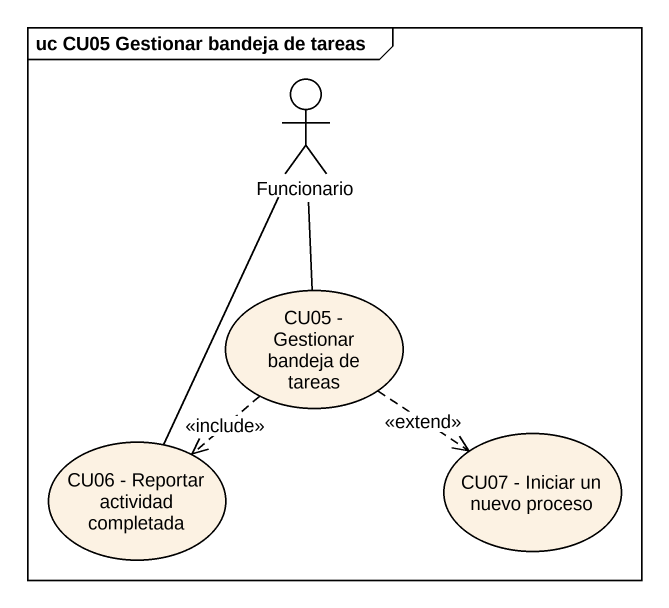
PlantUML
@startuml
mainframe uc CU05 Gestionar bandeja de tareas
actor Funcionario
usecase "CU05 - Gestionar bandeja de tareas" as CU05_Gestionar_bandeja_de
usecase "CU06 - Reportar actividad completada" as CU06_Reportar_actividad
usecase "CU07 - Iniciar un nuevo proceso" as CU07_Iniciar_un_nuevo
Funcionario -- CU06_Reportar_actividad
CU05_Gestionar_bandeja_de -up- Funcionario
CU05_Gestionar_bandeja_de ..> CU06_Reportar_actividad : <<include>>
CU05_Gestionar_bandeja_de ..> CU07_Iniciar_un_nuevo : <<extend>>
@enduml
